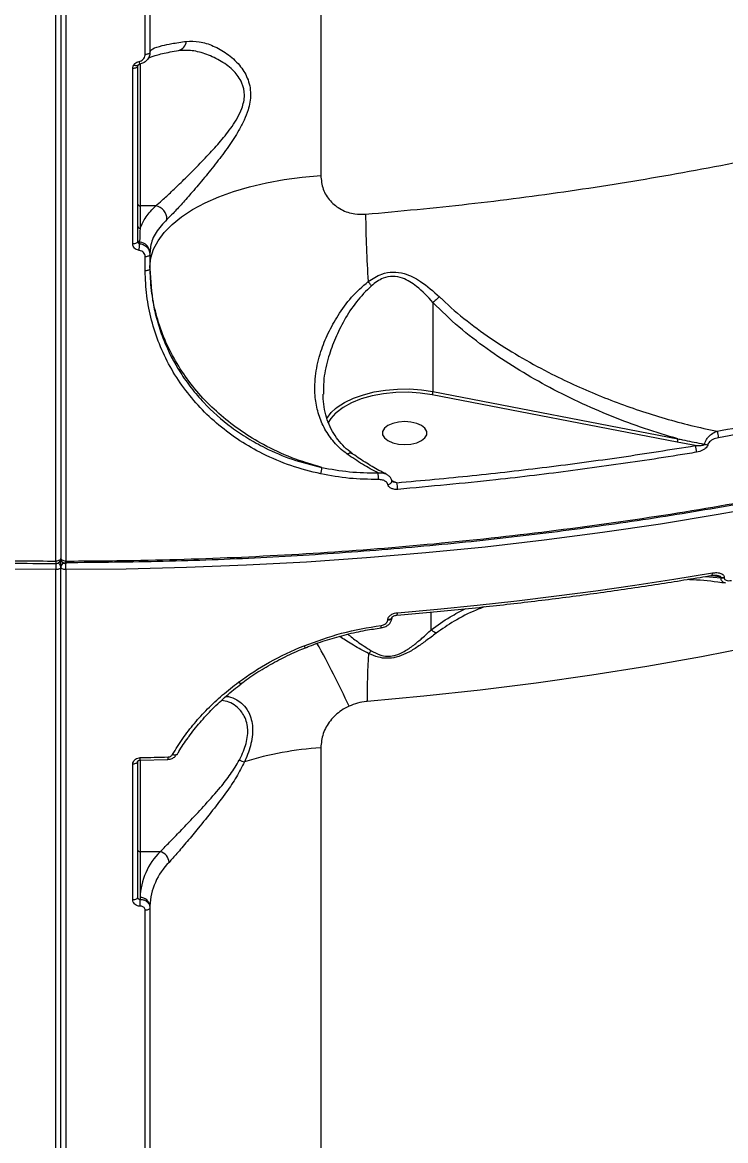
# Model space of a CAD drawing. Header units: millimetres. Extents: x -6523 to 7556, y -5559 to 6101.
# Drawn here: x 1469.3 to 1611.4, y -1159.7 to -933.8 of the extents above; entities that cross this region are included whole.
import ezdxf

# ---------------------------------------------------------------- set-up
doc = ezdxf.new("R2010")
doc.units = ezdxf.units.MM
for name, color, linetype in [('DIKOM_ОБЪЕКТ', 7, 'Continuous'), ('DIKOM_РАЗМЕР_ЗОНА', 7, 'Continuous'), ('DIKOM_РАЗМЕР_ОБЪЕКТА', 7, 'Continuous')]:
    doc.layers.add(name, color=color, linetype=linetype)
doc.styles.add('style1', font='arial.ttf', dxfattribs={"width": 0.8})
doc.dimstyles.new('1-50', dxfattribs={"dimtxt": 300, "dimasz": 200, "dimexe": 100, "dimexo": 0, "dimgap": 100, "dimtad": 1, "dimtxsty": 'style1', "dimcen": 200, "dimclrd": 7, "dimclre": 7, "dimclrt": 7, "dimadec": 1, "dimazin": 2, "dimtfac": 1, "dimtmove": 0, "dimatfit": 2, "dimfxl": 0, "dimlwd": 25, "dimlwe": 18, "dimarcsym": 0})

# ---------------------------------------------------------------- blocks, each defined once
blk = doc.blocks.new('*D10')
at = {"layer": 'Defpoints', "color": 0, "transparency": 16777216}
for p in [(-1823.23, 4314.24), (3842.01, -3170.82), (6537.88, -3170.82)]:
    blk.add_point(p, dxfattribs=at)
at = {"layer": 'DIKOM_РАЗМЕР_ОБЪЕКТА', "color": 7, "lineweight": 18, "transparency": 16777216}
for p, q in [((-1823.23, 4314.24), (6637.88, 4314.24)), ((3842.01, -3170.82), (6637.88, -3170.82))]:
    blk.add_line(p, q, dxfattribs=at)
at = {"layer": 'DIKOM_РАЗМЕР_ОБЪЕКТА', "color": 7, "lineweight": 25, "transparency": 16777216}
blk.add_line((6537.88, 3914.24), (6537.88, -2770.82), dxfattribs=at)
at = {"layer": 'DIKOM_РАЗМЕР_ОБЪЕКТА', "color": 7, "transparency": 16777216}
for points in [[(6471.22, 3914.24), (6604.55, 3914.24), (6537.88, 4314.24)], [(6471.22, -2770.82), (6604.55, -2770.82), (6537.88, -3170.82)]]:
    blk.add_solid(points, dxfattribs=at)
at = {"layer": 'DIKOM_РАЗМЕР_ОБЪЕКТА', "color": 7, "transparency": 16777216, "insert": (6304.71, 207.11), "char_height": 300, "attachment_point": 5, "rotation": 90, "style": 'style1'}
blk.add_mtext('7500', dxfattribs=at)
blk = doc.blocks.new('*D11')
at = {"layer": 'Defpoints', "color": 0, "transparency": 16777216}
for p in [(-5022.71, -299.32), (4115.33, -1753.09), (4115.33, -4391.39)]:
    blk.add_point(p, dxfattribs=at)
at = {"layer": 'DIKOM_РАЗМЕР_ОБЪЕКТА', "color": 7, "lineweight": 18, "transparency": 16777216}
for p, q in [((-5022.71, -299.32), (-5022.71, -4491.39)), ((4115.33, -1753.09), (4115.33, -4491.39))]:
    blk.add_line(p, q, dxfattribs=at)
at = {"layer": 'DIKOM_РАЗМЕР_ОБЪЕКТА', "color": 7, "lineweight": 25, "transparency": 16777216}
blk.add_line((-4622.71, -4391.39), (3715.33, -4391.39), dxfattribs=at)
at = {"layer": 'DIKOM_РАЗМЕР_ОБЪЕКТА', "color": 7, "transparency": 16777216}
for points in [[(-4622.71, -4324.73), (-4622.71, -4458.06), (-5022.71, -4391.39)], [(3715.33, -4324.73), (3715.33, -4458.06), (4115.33, -4391.39)]]:
    blk.add_solid(points, dxfattribs=at)
at = {"layer": 'DIKOM_РАЗМЕР_ОБЪЕКТА', "color": 7, "transparency": 16777216, "insert": (-175.12, -4158.22), "char_height": 300, "attachment_point": 5, "style": 'style1'}
blk.add_mtext('9150', dxfattribs=at)
blk = doc.blocks.new('*D12')
at = {"layer": 'Defpoints', "color": 0, "transparency": 16777216}
for p in [(-6522.71, -395.62), (6102.86, -1877.31), (6102.86, -5458.89)]:
    blk.add_point(p, dxfattribs=at)
at = {"layer": 'DIKOM_РАЗМЕР_ЗОНА', "color": 7, "lineweight": 18, "transparency": 16777216}
for p, q in [((-6522.71, -395.62), (-6522.71, -5558.89)), ((6102.86, -1877.31), (6102.86, -5558.89))]:
    blk.add_line(p, q, dxfattribs=at)
at = {"layer": 'DIKOM_РАЗМЕР_ЗОНА', "color": 7, "lineweight": 25, "transparency": 16777216}
blk.add_line((-6122.71, -5458.89), (5702.86, -5458.89), dxfattribs=at)
at = {"layer": 'DIKOM_РАЗМЕР_ЗОНА', "color": 7, "transparency": 16777216}
for points in [[(-6122.71, -5392.23), (-6122.71, -5525.56), (-6522.71, -5458.89)], [(5702.86, -5392.23), (5702.86, -5525.56), (6102.86, -5458.89)]]:
    blk.add_solid(points, dxfattribs=at)
at = {"layer": 'DIKOM_РАЗМЕР_ЗОНА', "color": 7, "transparency": 16777216, "insert": (78.38, -5225.72), "char_height": 300, "attachment_point": 5, "style": 'style1'}
blk.add_mtext('12600', dxfattribs=at)
blk = doc.blocks.new('*D13')
at = {"layer": 'Defpoints', "color": 0, "transparency": 16777216}
for p in [(-2358.18, 6101.03), (4341.71, -4605.15), (7455.88, -4605.15)]:
    blk.add_point(p, dxfattribs=at)
at = {"layer": 'DIKOM_РАЗМЕР_ЗОНА', "color": 7, "lineweight": 18, "transparency": 16777216}
for p, q in [((-2358.18, 6101.03), (7555.88, 6101.03)), ((4341.71, -4605.15), (7555.88, -4605.15))]:
    blk.add_line(p, q, dxfattribs=at)
at = {"layer": 'DIKOM_РАЗМЕР_ЗОНА', "color": 7, "lineweight": 25, "transparency": 16777216}
blk.add_line((7455.88, 5701.03), (7455.88, -4205.15), dxfattribs=at)
at = {"layer": 'DIKOM_РАЗМЕР_ЗОНА', "color": 7, "transparency": 16777216}
for points in [[(7389.22, 5701.03), (7522.55, 5701.03), (7455.88, 6101.03)], [(7389.22, -4205.15), (7522.55, -4205.15), (7455.88, -4605.15)]]:
    blk.add_solid(points, dxfattribs=at)
at = {"layer": 'DIKOM_РАЗМЕР_ЗОНА', "color": 7, "transparency": 16777216, "insert": (7222.71, 375.61), "char_height": 300, "attachment_point": 5, "rotation": 90, "style": 'style1'}
blk.add_mtext('10700', dxfattribs=at)

msp = doc.modelspace()

# ---------------------------------------------------------------- linework, layer by layer
at = {"layer": 'DIKOM_ОБЪЕКТ', "color": 7, "linetype": 'Continuous', "lineweight": 15}
for p, q in [((1476.119, -1042.654), (1476.119, -586.7)), ((1477.122, -586.7), (1477.122, -1042.14)), ((1478.124, -586.7), (1478.124, -1042.654)), ((1529.624, -586.7), (1529.624, -964.745)), ((1494.162, -940.306), (1494.162, -838.843)), ((1495.122, -838.497), (1495.122, -939.877)), ((1491.656, -978.59), (1491.656, -943.15)), ((1492.622, -942.718), (1492.622, -978.129)), ((1493.039, -942.278), (1493.036, -942.284)), ((1493.122, -942.159), (1493.122, -970.898)), ((1493.122, -970.898), (1493.122, -975.427)), ((1496.274, -970.898), (1493.122, -970.898)), ((1493.039, -978.201), (1493.039, -978.529)), ((1494.162, -984.013), (1494.162, -981.178)), ((1495.122, -980.437), (1495.122, -980.715)), ((1495.122, -980.715), (1495.122, -983.547)), ((1552.289, -990.442), (1552.289, -1008.394)), ((1530.179, -1008.719), (1530.172, -1008.942)), ((1601.586, -1018.631), (1552.113, -1009.064)), ((1552.289, -1008.394), (1601.762, -1017.961)), ((1605.245, -1019.33), (1601.586, -1018.631)), ((1543.948, -1026.366), (1544.997, -1026.817)), ((1477.122, -1043.855), (1477.122, -1042.14)), ((1478.122, -1042.998), (1478.306, -1042.997)), ((1476.119, -1459.239), (1476.119, -1044.37)), ((1477.122, -1458.724), (1477.122, -1043.855)), ((1478.124, -1044.37), (1478.124, -1459.239)), ((1607.361, -1045.75), (1610.464, -1046.031)), ((1610.464, -1045.926), (1608.423, -1045.572)), ((1610.464, -1046.031), (1610.464, -1045.926)), ((1611.102, -1045.927), (1611.102, -1046.031)), ((1543.141, -1054.614), (1543.141, -1054.539)), ((1543.984, -1054.105), (1543.984, -1054.053)), ((1551.934, -1056.543), (1551.934, -1052.958)), ((1541.809, -1056.126), (1541.814, -1056.127)), ((1529.624, -1080.362), (1529.624, -1380.371)), ((1491.656, -1111.1), (1491.656, -1083.671)), ((1492.622, -1083.156), (1492.622, -1110.585)), ((1493.122, -1082.811), (1493.122, -1101.357)), ((1493.142, -1082.842), (1498.762, -1082.712)), ((1497.172, -1101.357), (1493.122, -1101.357)), ((1493.122, -1101.357), (1493.122, -1110.626)), ((1493.122, -1110.626), (1493.122, -1110.986)), ((1494.162, -1184.339), (1494.162, -1113.194)), ((1495.122, -1112.34), (1495.122, -1112.68)), ((1495.122, -1112.68), (1495.122, -1183.825))]:
    msp.add_line(p, q, dxfattribs=at)
at = {"layer": 'DIKOM_ОБЪЕКТ', "color": 7, "linetype": 'Continuous', "lineweight": 15, "flags": 128}
for points in [[(1495.122, -939.877), (1495.104, -939.959), (1495.05, -940.037), (1494.962, -940.11), (1494.843, -940.175), (1494.698, -940.228), (1494.532, -940.269), (1494.352, -940.295), (1494.162, -940.306)], [(1492.622, -942.718), (1492.603, -942.801), (1492.549, -942.88), (1492.46, -942.954), (1492.341, -943.019), (1492.195, -943.072), (1492.028, -943.113), (1491.846, -943.139), (1491.656, -943.15)], [(1492.682, -942.508), (1492.646, -942.561), (1492.585, -942.598), (1492.5, -942.619), (1492.395, -942.622), (1492.272, -942.608), (1492.136, -942.576), (1491.989, -942.529), (1491.837, -942.467)], [(1495.122, -983.207), (1495.304, -981.429), (1495.85, -979.667), (1496.753, -977.938), (1498.007, -976.257), (1499.599, -974.639), (1501.514, -973.099), (1503.737, -971.651), (1506.245, -970.309), (1509.017, -969.084), (1512.027, -967.989), (1515.247, -967.031), (1518.649, -966.222), (1522.2, -965.567), (1525.87, -965.073), (1529.624, -964.745)], [(1492.622, -978.129), (1492.603, -978.217), (1492.549, -978.302), (1492.46, -978.381), (1492.341, -978.45), (1492.195, -978.507), (1492.028, -978.551), (1491.846, -978.579), (1491.656, -978.59)], [(1495.122, -980.715), (1495.104, -980.803), (1495.05, -980.888), (1494.962, -980.967), (1494.843, -981.036), (1494.698, -981.094), (1494.532, -981.138), (1494.352, -981.166), (1494.162, -981.178)], [(1495.122, -983.547), (1495.104, -983.636), (1495.05, -983.721), (1494.962, -983.8), (1494.843, -983.87), (1494.698, -983.928), (1494.532, -983.972), (1494.352, -984.001), (1494.162, -984.013)], [(1728.241, -1001.447), (1718.366, -1005.127), (1708.288, -1008.658), (1698.015, -1012.037), (1687.556, -1015.261), (1676.92, -1018.327), (1666.115, -1021.233), (1655.151, -1023.976), (1644.038, -1026.554), (1632.784, -1028.965), (1621.398, -1031.207), (1609.891, -1033.278), (1598.273, -1035.176), (1586.552, -1036.899), (1574.739, -1038.447), (1562.844, -1039.817), (1550.877, -1041.009), (1538.847, -1042.022), (1526.766, -1042.854), (1514.643, -1043.506), (1502.488, -1043.976), (1490.312, -1044.264), (1478.124, -1044.37)], [(1532.613, -1011.844), (1532.938, -1011.588), (1534.449, -1010.608), (1536.223, -1009.753), (1538.222, -1009.041), (1540.402, -1008.488), (1542.716, -1008.106), (1545.114, -1007.903), (1547.544, -1007.884), (1549.953, -1008.049), (1552.289, -1008.394)], [(1552.113, -1009.064), (1549.72, -1008.716), (1547.251, -1008.563), (1544.766, -1008.609), (1542.324, -1008.853), (1539.986, -1009.289), (1537.807, -1009.906), (1535.839, -1010.689), (1534.132, -1011.62), (1532.725, -1012.676), (1532.628, -1012.764)], [(1530.833, -1013.831), (1531.723, -1012.672), (1532.613, -1011.844)], [(1532.628, -1012.764), (1531.653, -1013.832), (1531.072, -1014.772)], [(1546.581, -1014.479), (1545.313, -1014.573), (1544.148, -1014.847), (1543.18, -1015.279), (1542.488, -1015.834), (1542.127, -1016.467), (1542.127, -1017.126), (1542.488, -1017.759), (1543.18, -1018.314), (1544.148, -1018.746), (1545.313, -1019.02), (1546.581, -1019.114), (1547.849, -1019.02), (1549.014, -1018.746), (1549.982, -1018.314), (1550.675, -1017.759), (1551.035, -1017.126), (1551.035, -1016.467), (1550.675, -1015.834), (1549.982, -1015.279), (1549.014, -1014.847), (1547.849, -1014.573), (1546.581, -1014.479)], [(1726.605, -1025.86), (1717.667, -1029.709), (1708.505, -1033.416), (1699.127, -1036.978), (1689.543, -1040.391), (1679.762, -1043.651), (1669.791, -1046.757), (1659.642, -1049.704), (1649.323, -1052.491), (1638.843, -1055.114), (1628.213, -1057.571), (1617.443, -1059.86), (1606.542, -1061.979), (1595.52, -1063.926), (1584.389, -1065.699), (1573.157, -1067.296), (1561.837, -1068.716), (1550.437, -1069.957), (1538.969, -1071.019)], [(1544.009, -1026.496), (1544.016, -1026.55), (1544.016, -1026.553)], [(1477.122, -1042.14), (1477.103, -1042.241), (1477.045, -1042.337), (1476.953, -1042.426), (1476.828, -1042.504), (1476.676, -1042.568), (1476.503, -1042.616), (1476.315, -1042.645), (1476.119, -1042.654)], [(1478.124, -1042.654), (1477.929, -1042.645), (1477.741, -1042.616), (1477.568, -1042.568), (1477.416, -1042.504), (1477.291, -1042.426), (1477.198, -1042.337), (1477.141, -1042.241), (1477.122, -1042.14)], [(1476.119, -1044.37), (1463.932, -1044.264)], [(1477.122, -1043.855), (1477.103, -1043.956), (1477.045, -1044.052), (1476.953, -1044.141), (1476.828, -1044.22), (1476.676, -1044.284), (1476.503, -1044.331), (1476.315, -1044.36), (1476.119, -1044.37)], [(1478.124, -1044.37), (1477.929, -1044.36), (1477.741, -1044.331), (1477.568, -1044.284), (1477.416, -1044.22), (1477.291, -1044.141), (1477.198, -1044.052), (1477.141, -1043.956), (1477.122, -1043.855)], [(1545.097, -1053.09), (1553.175, -1052.366), (1561.223, -1051.561), (1569.24, -1050.675), (1577.222, -1049.709), (1585.165, -1048.662), (1593.067, -1047.536), (1600.925, -1046.331), (1608.736, -1045.047)], [(1608.59, -1045.544), (1608.597, -1045.542), (1608.644, -1045.51), (1608.683, -1045.441), (1608.712, -1045.338), (1608.73, -1045.205), (1608.736, -1045.047)], [(1543.984, -1054.03), (1543.947, -1054.169), (1543.833, -1054.303), (1543.65, -1054.415), (1543.413, -1054.496), (1543.141, -1054.539)], [(1543.984, -1054.105), (1543.947, -1054.243), (1543.833, -1054.377), (1543.65, -1054.489), (1543.413, -1054.57), (1543.141, -1054.614)], [(1513.535, -1067.386), (1513.493, -1067.405), (1513.427, -1067.399), (1513.343, -1067.363), (1513.245, -1067.3), (1513.136, -1067.212), (1513.019, -1067.1)], [(1500.495, -1081.714), (1500.459, -1081.762), (1500.384, -1081.812), (1500.28, -1081.841), (1500.153, -1081.847), (1500.008, -1081.831), (1499.848, -1081.792), (1499.681, -1081.732)], [(1492.622, -1083.156), (1492.603, -1083.254), (1492.549, -1083.349), (1492.46, -1083.436), (1492.341, -1083.514), (1492.195, -1083.578), (1492.028, -1083.626), (1491.846, -1083.658), (1491.656, -1083.671)], [(1493.16, -1082.357), (1493.863, -1082.343), (1494.567, -1082.328), (1495.27, -1082.312), (1495.974, -1082.296), (1496.677, -1082.28), (1497.38, -1082.263), (1498.083, -1082.245), (1498.787, -1082.226)], [(1492.622, -1110.585), (1492.603, -1110.684), (1492.549, -1110.778), (1492.46, -1110.866), (1492.341, -1110.943), (1492.195, -1111.007), (1492.028, -1111.056), (1491.846, -1111.087), (1491.656, -1111.1)], [(1495.122, -1112.68), (1495.104, -1112.778), (1495.05, -1112.872), (1494.962, -1112.959), (1494.843, -1113.036), (1494.698, -1113.101), (1494.532, -1113.149), (1494.352, -1113.181), (1494.162, -1113.194)]]:
    msp.add_lwpolyline(points, dxfattribs=at)
at = {"layer": 'DIKOM_ОБЪЕКТ', "color": 7, "linetype": 'Continuous', "lineweight": 15}
for centre, radius, start, end in [((1500.349, -937.422), 2.148, 284.82251, 353.31429), ((1495.663, -941.396), 2.773, 186.88856, 198.68385), ((1493.1, -970.42), 0.479, 182.97481, 272.6085), ((1495.713, -973.689), 2.848, 1.081, 78.62087), ((1784.771, -969.972), 246.108, 180.60879, 183.77633), ((1493.1, -974.949), 0.479, 182.97481, 272.6085), ((1493.091, -977.735), 0.469, 182.34584, 263.62369), ((1486.865, -978.626), 6.174, 348.23298, 0.90346), ((1492.778, -980.532), 2.345, 2.3311, 83.63145), ((1503.319, -1014.05), 45.43, 36.48213, 37.83915), ((1550.978, -1008.408), 1.31, 329.97979, 0.61243), ((1607.021, -1017.717), 2.952, 359.81067, 26.17781), ((1600.452, -1017.975), 1.31, 329.97979, 0.61243), ((1602.575, -1020.644), 2.976, 359.54505, 26.1994), ((1607.863, -1016.979), 2.186, 251.39041, 268.86652), ((1526.853, -1023.996), 2.966, 339.22075, 5.04658), ((1536.66, -1025.758), 4.616, 354.79917, 11.45566), ((1543.094, -1026.251), 0.971, 275.82286, 341.87775), ((1539.699, -1028.137), 5.46, 359.63119, 13.99196), ((1478.425, -1042.891), 2.318, 174.12873, 186.15262), ((1856.935, -1044.345), 380.815, 179.79722, 180.00368), ((1476.122, -1042.14), 1, 269.92957, 0), ((1476.25, -1043.896), 0.873, 2.7289, 74.86887), ((1478.122, -1042.14), 1, 180, 270.07043), ((1478.041, -1043.925), 0.922, 92.68407, 175.61517), ((1087.202, -1044.349), 390.922, 359.99695, 0.17901), ((1475.791, -1042.891), 2.346, 353.91745, 5.80127), ((1610.783, -1044.052), 1.901, 260.32139, 279.65722), ((1610.783, -1044.157), 1.901, 260.32139, 279.65722), ((1544.442, -1053.236), 0.672, 329.35715, 12.54962), ((1540.948, -1055.851), 0.909, 342.37124, 13.15282), ((1374.698, -1145.577), 176.692, 24.6197, 29.25729), ((1527.094, -1059.516), 0.877, 195.74318, 228.13433), ((1667.523, -1070.466), 128.555, 175.92824, 180.24646), ((1537.525, -1059.205), 2.77, 309.64837, 325.43221), ((1534.089, -1147.751), 67.536, 93.79031, 107.11321), ((1490.729, -1082.506), 2.436, 352.08586, 3.523), ((1496.922, -1082.374), 1.87, 349.58317, 4.51093), ((1515.682, -1077.086), 6.292, 246.47343, 256.52342), ((1493.089, -1100.89), 0.469, 184.77018, 274.02499), ((1506.892, -1111.124), 13.779, 134.86078, 177.9254), ((1496.609, -1103.665), 2.375, 3.65866, 76.29134), ((1508.235, -1112.815), 13.122, 134.85934, 177.92697), ((1493.255, -1112.495), 1.874, 4.73541, 94.06256), ((1470.26, -1112.312), 22.9, 359.88564, 3.31986)]:
    msp.add_arc(centre, radius, start, end, dxfattribs=at)
for points, knots in [([(1538.676, -972.587), (1545.616, -971.94), (1559.501, -970.645), (1580.022, -967.95), (1600.438, -964.682), (1620.652, -960.773), (1640.594, -956.235), (1659.823, -951.164), (1678.29, -945.592), (1695.964, -939.556), (1713.132, -932.961), (1729.712, -925.803), (1745.631, -918.096), (1760.541, -910.005), (1774.417, -901.567), (1787.252, -892.826), (1799.253, -883.64), (1810.342, -874.023), (1820.456, -863.998), (1829.379, -853.778), (1837.108, -843.403), (1843.664, -832.913), (1849.153, -822.143), (1853.497, -811.12), (1856.697, -799.873), (1858.528, -788.641), (1859.276, -780.778), (1859.084, -776.703), (1859.066, -776.324)], [0, 0, 0, 0, 0.0392427, 0.0785159, 0.1177585, 0.158142, 0.1985586, 0.2389421, 0.2781873, 0.3174623, 0.3567076, 0.3970912, 0.4375084, 0.4778924, 0.5171659, 0.5564696, 0.5957434, 0.6361547, 0.6765986, 0.7170099, 0.7563481, 0.7957165, 0.8350548, 0.8755303, 0.9160386, 0.9565142, 0.9959507, 1, 1, 1, 1]), ([(1067.672, -874.183), (1068.208, -875.491), (1070.347, -880.712), (1075.371, -889.686), (1082.8, -901.171), (1091.651, -912.518), (1101.81, -923.695), (1113.086, -934.454), (1125.405, -944.768), (1138.682, -954.621), (1153.135, -964.173), (1168.762, -973.376), (1185.537, -982.19), (1203.091, -990.421), (1221.344, -998.053), (1240.205, -1005.087), (1259.981, -1011.636), (1280.643, -1017.657), (1302.136, -1023.114), (1323.065, -1027.685), (1343.272, -1031.465), (1362.642, -1034.551), (1382.347, -1037.163), (1402.338, -1039.285), (1422.399, -1040.897), (1442.43, -1041.993), (1460.298, -1042.556), (1471.541, -1042.626), (1476.119, -1042.654)], [0, 0, 0, 0, 0.0137841, 0.0550017, 0.0961877, 0.1385698, 0.1809865, 0.2233689, 0.2645547, 0.3057723, 0.3469582, 0.3893404, 0.431757, 0.4741392, 0.5153252, 0.5565428, 0.5977286, 0.640111, 0.6825276, 0.7249095, 0.760756, 0.7966441, 0.8325322, 0.8687603, 0.9049887, 0.9402992, 0.9756893, 1, 1, 1, 1]), ([(1478.124, -1042.654), (1482.702, -1042.626), (1495.037, -1042.548), (1515.104, -1041.873), (1538.228, -1040.466), (1561.387, -1038.373), (1584.5, -1035.586), (1607.484, -1032.093), (1629.834, -1027.972), (1651.487, -1023.253), (1672.397, -1017.976), (1692.908, -1012.056), (1712.926, -1005.484), (1732.37, -998.27), (1750.811, -990.572), (1768.21, -982.427), (1784.551, -973.883), (1800.1, -964.799), (1814.767, -955.186), (1828.478, -945.064), (1840.786, -934.778), (1851.724, -924.386), (1861.352, -913.943), (1869.978, -903.156), (1877.461, -892.039), (1883.072, -882.306), (1885.668, -876.261), (1886.605, -874.082)], [0, 0, 0, 0, 0.0243023, 0.065474, 0.1066773, 0.1478491, 0.1902168, 0.2326189, 0.2749866, 0.3161585, 0.3573618, 0.3985335, 0.4409013, 0.4833036, 0.5256713, 0.5668428, 0.6080463, 0.649218, 0.6915856, 0.7339879, 0.7763555, 0.8160449, 0.8557626, 0.8954519, 0.9362087, 0.9769961, 1, 1, 1, 1]), ([(1067.613, -874.485), (1067.813, -874.962), (1068.83, -877.385), (1070.966, -881.707), (1074.027, -887.441), (1077.407, -893.109), (1081.075, -898.716), (1085.041, -904.264), (1089.303, -909.755), (1093.863, -915.188), (1098.722, -920.567), (1103.881, -925.891), (1109.344, -931.164), (1115.101, -936.375), (1121.127, -941.504), (1127.402, -946.528), (1133.913, -951.44), (1140.659, -956.241), (1147.644, -960.932), (1154.868, -965.516), (1162.334, -969.995), (1170.044, -974.369), (1177.999, -978.64), (1186.203, -982.808), (1194.659, -986.876), (1203.358, -990.838), (1212.27, -994.682), (1221.36, -998.391), (1230.604, -1001.954), (1239.998, -1005.372), (1249.546, -1008.646), (1259.251, -1011.778), (1269.115, -1014.769), (1279.142, -1017.62), (1289.333, -1020.332), (1299.693, -1022.905), (1310.224, -1025.34), (1320.925, -1027.636), (1331.765, -1029.787), (1342.701, -1031.783), (1353.694, -1033.617), (1364.734, -1035.287), (1375.826, -1036.796), (1386.974, -1038.143), (1398.181, -1039.331), (1409.45, -1040.358), (1420.786, -1041.226), (1432.189, -1041.935), (1443.665, -1042.485), (1455.216, -1042.871), (1466.044, -1043.098), (1473.021, -1043.12), (1476.121, -1043.13)], [0, 0, 0, 0, 0.0050089, 0.0254361, 0.045783, 0.0660727, 0.0863284, 0.1065727, 0.1268271, 0.1471078, 0.1674373, 0.1878384, 0.2083332, 0.2289378, 0.2495476, 0.2700462, 0.2904527, 0.3107901, 0.3310812, 0.3513489, 0.3716164, 0.3919015, 0.4122246, 0.4326089, 0.4530771, 0.473652, 0.4942678, 0.5147984, 0.5352285, 0.5555809, 0.5758794, 0.5961468, 0.6164061, 0.6366783, 0.6569812, 0.6773377, 0.6977713, 0.7183047, 0.7389178, 0.7594862, 0.7799395, 0.8003083, 0.8206163, 0.8408862, 0.8611415, 0.8814047, 0.901692, 0.9220266, 0.9424306, 0.9629283, 0.9835286, 1, 1, 1, 1]), ([(1494.702, -941.104), (1494.705, -941.102), (1494.712, -941.095), (1494.989, -940.942), (1495.539, -940.722), (1496.413, -940.441), (1497.623, -940.131), (1499.102, -939.816), (1500.312, -939.612), (1500.902, -939.514)], [0, 0, 0, 0, 0.0778674, 0.2003418, 0.3403643, 0.4957948, 0.6623725, 0.8356917, 1, 1, 1, 1]), ([(1495.122, -939.803), (1495.238, -939.588), (1495.474, -939.152), (1497.212, -938.588), (1499.537, -938.089), (1501.449, -937.818), (1502.483, -937.672)], [0, 0, 0, 0, 0.2848659, 0.5777544, 0.771564, 1, 1, 1, 1]), ([(1496.274, -970.898), (1496.695, -970.54), (1497.667, -969.712), (1499.487, -968.019), (1501.74, -965.854), (1504.269, -963.348), (1506.893, -960.643), (1509.437, -957.827), (1511.416, -955.341), (1512.832, -953.123), (1513.852, -951.019), (1514.398, -948.513), (1513.986, -946.672), (1513.172, -944.948), (1511.753, -943.201), (1509.172, -941.375), (1506.237, -940.117), (1503.766, -939.462), (1502.404, -939.51), (1501.963, -939.526)], [0, 0, 0, 0, 0.0486206, 0.1123792, 0.1778132, 0.2506876, 0.3250576, 0.3924978, 0.461312, 0.4989714, 0.5375283, 0.592006, 0.6458145, 0.6555355, 0.7197685, 0.7990809, 0.8810337, 0.9614454, 1, 1, 1, 1]), ([(1502.483, -937.672), (1503.343, -937.645), (1505.09, -937.591), (1507.898, -938.495), (1510.704, -940.052), (1513.149, -942.217), (1514.667, -944.561), (1515.32, -946.642), (1515.537, -948.789), (1515.12, -951.19), (1514.166, -953.617), (1512.862, -956.109), (1510.992, -958.967), (1508.608, -962.148), (1506.108, -965.239), (1503.738, -968.037), (1501.594, -970.472), (1499.876, -972.345), (1498.955, -973.249), (1498.56, -973.636)], [0, 0, 0, 0, 0.0747558, 0.1519074, 0.2273918, 0.305176, 0.3688496, 0.4010399, 0.4343296, 0.4904588, 0.5278033, 0.5660854, 0.6301034, 0.6957674, 0.7637303, 0.8332253, 0.8928294, 0.9540614, 1, 1, 1, 1]), ([(1500.887, -939.505), (1500.998, -939.476), (1501.32, -939.391), (1501.708, -939.417), (1501.962, -939.434)], [0, 0, 0, 0, 0.34701515, 1, 1, 1, 1]), ([(1491.837, -942.467), (1491.909, -942.36), (1492.066, -942.127), (1492.438, -941.852), (1492.752, -941.77), (1492.91, -941.729)], [0, 0, 0, 0, 0.2986276, 0.649007, 1, 1, 1, 1]), ([(1492.91, -941.729), (1493.067, -941.687), (1493.383, -941.605), (1493.771, -941.309), (1494.049, -940.919), (1494.154, -940.564), (1494.161, -940.356), (1494.162, -940.306)], [0, 0, 0, 0, 0.2249496, 0.4495251, 0.6802616, 0.9237567, 1, 1, 1, 1]), ([(1495.122, -939.877), (1495.119, -939.961), (1495.108, -940.313), (1494.931, -940.917), (1494.468, -941.575), (1493.822, -942.072), (1493.301, -942.209), (1493.039, -942.278)], [0, 0, 0, 0, 0.0748878, 0.3151735, 0.5451392, 0.771514, 1, 1, 1, 1]), ([(1491.656, -943.15), (1491.659, -943.082), (1491.668, -942.847), (1491.766, -942.625), (1491.837, -942.467)], [0, 0, 0, 0, 0.2878971, 1, 1, 1, 1]), ([(1492.682, -942.508), (1492.658, -942.557), (1492.625, -942.627), (1492.623, -942.698), (1492.622, -942.718)], [0, 0, 0, 0, 0.7051809, 1, 1, 1, 1]), ([(1492.676, -942.527), (1492.681, -942.516), (1492.706, -942.466), (1492.785, -942.386), (1492.916, -942.312), (1493.021, -942.284), (1493.076, -942.279), (1493.089, -942.278)], [0, 0, 0, 0, 0.1039667, 0.4757908, 0.7276609, 0.9388964, 1, 1, 1, 1]), ([(1805.35, -961.168), (1803.46, -962.428), (1796.76, -966.896), (1784.194, -974.123), (1767.742, -982.809), (1750.33, -990.963), (1732.051, -998.595), (1712.933, -1005.693), (1693.046, -1012.242), (1672.485, -1018.213), (1651.343, -1023.576), (1631.048, -1028.01), (1611.754, -1031.631), (1593.573, -1034.571), (1575.152, -1037.084), (1556.317, -1039.187), (1537.092, -1040.857), (1517.508, -1042.065), (1497.835, -1042.834), (1484.69, -1042.943), (1478.122, -1042.997)], [0, 0, 0, 0, 0.0246416, 0.0873684, 0.1499955, 0.2124251, 0.2748548, 0.3374811, 0.4002081, 0.4629345, 0.5255612, 0.5879908, 0.6385772, 0.6892155, 0.7398537, 0.7904401, 0.842801, 0.8952202, 0.9476388, 1, 1, 1, 1]), ([(1529.624, -964.745), (1529.721, -965.687), (1529.913, -967.56), (1531.422, -969.985), (1533.664, -971.751), (1536.228, -972.629), (1537.956, -972.599), (1538.676, -972.587)], [0, 0, 0, 0, 0.2180148, 0.433229, 0.6437891, 0.8514307, 1, 1, 1, 1]), ([(1493.122, -975.427), (1493.466, -974.657), (1494.161, -973.104), (1495.566, -971.637), (1496.274, -970.898)], [0, 0, 0, 0, 0.4956331, 1, 1, 1, 1]), ([(1493.122, -975.427), (1493.114, -975.569), (1493.074, -976.274), (1493.043, -977.213), (1493.04, -977.989), (1493.039, -978.201)], [0, 0, 0, 0, 0.1536606, 0.768278, 1, 1, 1, 1]), ([(1498.56, -973.636), (1497.76, -974.504), (1496.137, -976.266), (1495.234, -978.588), (1495.149, -979.99), (1495.122, -980.437)], [0, 0, 0, 0, 0.3984786, 0.8085099, 1, 1, 1, 1]), ([(1492.622, -978.129), (1492.627, -978.177), (1492.639, -978.272), (1492.725, -978.395), (1492.852, -978.486), (1492.966, -978.521), (1493.03, -978.528), (1493.039, -978.529)], [0, 0, 0, 0, 0.2402645, 0.4812127, 0.7223175, 0.9628773, 1, 1, 1, 1]), ([(1492.91, -979.886), (1492.884, -979.882), (1492.692, -979.853), (1492.349, -979.732), (1491.966, -979.435), (1491.706, -979.04), (1491.673, -978.74), (1491.656, -978.59)], [0, 0, 0, 0, 0.037372, 0.2782521, 0.5190159, 0.7596056, 1, 1, 1, 1]), ([(1494.162, -981.178), (1494.146, -981.029), (1494.113, -980.729), (1493.852, -980.334), (1493.47, -980.038), (1493.126, -979.918), (1492.935, -979.889), (1492.91, -979.886)], [0, 0, 0, 0, 0.2404515, 0.4810567, 0.7219631, 0.962972, 1, 1, 1, 1]), ([(1493.039, -978.529), (1493.081, -978.536), (1493.399, -978.586), (1493.971, -978.792), (1494.607, -979.294), (1495.039, -979.96), (1495.094, -980.463), (1495.122, -980.715)], [0, 0, 0, 0, 0.0370688, 0.277959, 0.5187749, 0.759303, 1, 1, 1, 1]), ([(1529.626, -1025.049), (1527.598, -1024.539), (1523.543, -1023.521), (1518.09, -1021.186), (1513.232, -1018.41), (1508.987, -1015.271), (1505.178, -1011.699), (1501.876, -1007.723), (1499.109, -1003.411), (1496.91, -998.825), (1495.346, -994.017), (1494.352, -989.063), (1494.225, -985.694), (1494.162, -984.013)], [0, 0, 0, 0, 0.1009687, 0.2019344, 0.2903365, 0.3790207, 0.467423, 0.5561136, 0.6450881, 0.73378, 0.8224239, 0.9113525, 1, 1, 1, 1]), ([(1529.807, -1023.735), (1527.767, -1023.127), (1523.687, -1021.911), (1518.28, -1019.368), (1513.525, -1016.474), (1509.422, -1013.317), (1505.746, -1009.783), (1502.561, -1005.899), (1499.893, -1001.725), (1497.773, -997.316), (1496.264, -992.718), (1495.305, -987.998), (1495.183, -984.802), (1495.122, -983.207)], [0, 0, 0, 0, 0.1033778, 0.2067526, 0.2946081, 0.3827373, 0.470593, 0.5587485, 0.6471814, 0.7353378, 0.8234664, 0.9118693, 1, 1, 1, 1]), ([(1495.122, -983.547), (1495.248, -985.986), (1495.439, -989.681), (1496.63, -994.485), (1498.238, -999.165), (1500.527, -1003.617), (1503.426, -1007.724), (1506.716, -1011.564), (1510.556, -1014.979), (1514.849, -1017.881), (1518.897, -1020.118), (1523.84, -1022.242), (1527.807, -1023.235), (1529.807, -1023.735)], [0, 0, 0, 0, 0.1312168, 0.1987827, 0.2663504, 0.3975669, 0.4651544, 0.5327438, 0.6634773, 0.7308132, 0.7981498, 0.8982446, 1, 1, 1, 1]), ([(1539.197, -986.181), (1540.091, -985.604), (1541.637, -984.606), (1544.229, -984.156), (1546.347, -984.474), (1548.183, -985.206), (1550.667, -986.626), (1552.361, -988.155), (1553.59, -989.265)], [0, 0, 0, 0, 0.191458, 0.3312419, 0.4704843, 0.5823777, 0.696923, 1, 1, 1, 1]), ([(1534.953, -1021.03), (1534.663, -1020.811), (1533.483, -1019.918), (1531.719, -1018.068), (1530.006, -1015.351), (1528.913, -1012.357), (1528.327, -1008.829), (1528.487, -1004.771), (1529.481, -1000.53), (1531.063, -996.588), (1533.138, -992.896), (1535.725, -989.247), (1538.041, -987.202), (1539.197, -986.181)], [0, 0, 0, 0, 0.0275956, 0.1121812, 0.1968246, 0.2807385, 0.3647054, 0.4782468, 0.5919101, 0.6886539, 0.7854226, 0.8928616, 1, 1, 1, 1]), ([(1539.847, -987.038), (1538.794, -988.093), (1536.685, -990.205), (1534.375, -993.895), (1532.488, -997.612), (1531.073, -1001.565), (1530.18, -1005.312), (1530.18, -1007.75), (1530.179, -1008.719)], [0, 0, 0, 0, 0.17842975, 0.35745069, 0.52068503, 0.6838866, 0.8742844, 1, 1, 1, 1]), ([(1552.292, -990.434), (1552.291, -990.432), (1551.254, -989.276), (1549.8, -987.721), (1547.638, -986.191), (1546.062, -985.397), (1544.196, -985.014), (1541.902, -985.465), (1540.606, -986.457), (1539.847, -987.038)], [0, 0, 0, 0, 0.0003159, 0.3168772, 0.4294695, 0.5444448, 0.6783188, 0.8113803, 1, 1, 1, 1]), ([(1553.59, -989.265), (1553.56, -989.295), (1553.343, -989.509), (1552.885, -989.941), (1552.499, -990.262), (1552.292, -990.434)], [0, 0, 0, 0, 0.0699181, 0.5006028, 1, 1, 1, 1]), ([(1553.59, -989.265), (1553.764, -989.434), (1555.533, -991.149), (1559.123, -994.231), (1564.602, -998.183), (1570.359, -1001.731), (1577.558, -1005.599), (1586.278, -1009.549), (1596.548, -1013.205), (1604.394, -1015.32), (1608.773, -1016.228), (1609.671, -1016.415)], [0, 0, 0, 0, 0.0115185, 0.1169984, 0.2229806, 0.3292396, 0.4351022, 0.608327, 0.7820045, 0.9552843, 1, 1, 1, 1]), ([(1552.289, -990.442), (1552.289, -990.441), (1552.289, -990.438), (1552.29, -990.435), (1552.291, -990.434), (1552.292, -990.434)], [0, 0, 0, 0, 0.4535961, 0.8324674, 1, 1, 1, 1]), ([(1601.762, -1017.961), (1599.51, -1017.289), (1595.005, -1015.945), (1588.289, -1013.427), (1581.631, -1010.542), (1575.189, -1007.297), (1569.028, -1003.743), (1563.142, -999.818), (1557.438, -995.469), (1554.005, -992.117), (1552.289, -990.442)], [0, 0, 0, 0, 0.12574417, 0.25148781, 0.37946014, 0.50742244, 0.62855919, 0.7496666, 0.87489662, 1, 1, 1, 1]), ([(1609.671, -1016.415), (1615.254, -1015.417), (1626.421, -1013.421), (1642.875, -1009.954), (1659.111, -1006.171), (1669.674, -1003.342), (1674.956, -1001.927)], [0, 0, 0, 0, 0.24909903, 0.49819331, 0.74909785, 1, 1, 1, 1]), ([(1675.407, -1003.206), (1670.152, -1004.614), (1659.641, -1007.43), (1643.411, -1011.216), (1626.883, -1014.704), (1615.61, -1016.719), (1609.974, -1017.727)], [0, 0, 0, 0, 0.2490971, 0.4981961, 0.7490989, 1, 1, 1, 1]), ([(1535.927, -1020.85), (1535.797, -1020.764), (1535.1, -1020.299), (1534.026, -1019.263), (1532.733, -1017.741), (1531.687, -1016.017), (1530.882, -1014.121), (1530.354, -1012.055), (1530.098, -1010.312), (1530.115, -1009.243), (1530.12, -1008.936)], [0, 0, 0, 0, 0.0321481, 0.1721565, 0.316737, 0.4656304, 0.6175541, 0.7736992, 0.9350174, 1, 1, 1, 1]), ([(1607.165, -1019.051), (1607.174, -1019.004), (1607.215, -1018.785), (1607.376, -1018.342), (1607.763, -1017.731), (1608.42, -1017.064), (1609.1, -1016.632), (1609.555, -1016.459), (1609.671, -1016.415)], [0, 0, 0, 0, 0.039842, 0.1864675, 0.3714631, 0.585525, 0.8948676, 1, 1, 1, 1]), ([(1601.762, -1017.961), (1602.074, -1018.026), (1603.635, -1018.348), (1605.437, -1018.709), (1606.927, -1019.003), (1607.165, -1019.051)], [0, 0, 0, 0, 0.17350337, 0.86750008, 1, 1, 1, 1]), ([(1609.974, -1017.727), (1609.58, -1017.824), (1608.995, -1017.969), (1608.335, -1018.393), (1607.999, -1018.737), (1607.858, -1019.004), (1607.826, -1019.137), (1607.819, -1019.164)], [0, 0, 0, 0, 0.4456255, 0.6623232, 0.8364823, 0.9657616, 1, 1, 1, 1]), ([(1534.953, -1021.03), (1534.981, -1021.013), (1535.068, -1020.961), (1535.321, -1020.835), (1535.657, -1020.741), (1535.826, -1020.847), (1535.9, -1020.894)], [0, 0, 0, 0, 0.06951902, 0.21502599, 0.65260532, 1, 1, 1, 1]), ([(1541.184, -1024.842), (1540.138, -1024.283), (1538.036, -1023.161), (1535.984, -1021.743), (1534.953, -1021.03)], [0, 0, 0, 0, 0.4978592, 1, 1, 1, 1]), ([(1542.746, -1024.993), (1542.41, -1024.835), (1541.131, -1024.236), (1538.919, -1022.908), (1536.97, -1021.677), (1535.983, -1020.917), (1535.909, -1020.86)], [0, 0, 0, 0, 0.1461789, 0.5558125, 0.9665322, 1, 1, 1, 1]), ([(1544.997, -1026.817), (1550.076, -1026.359), (1560.233, -1025.443), (1575.355, -1023.696), (1590.389, -1021.698), (1600.293, -1020.119), (1605.245, -1019.33)], [0, 0, 0, 0, 0.24931369, 0.4986265, 0.74931279, 1, 1, 1, 1]), ([(1605.551, -1020.667), (1604.916, -1020.772), (1601.741, -1021.294), (1593.446, -1022.598), (1580.575, -1024.414), (1563.642, -1026.475), (1551.772, -1027.565), (1545.159, -1028.172)], [0, 0, 0, 0, 0.03216697, 0.16083245, 0.4183941, 0.67595719, 1, 1, 1, 1]), ([(1605.245, -1019.33), (1605.586, -1019.337), (1606.084, -1019.349), (1606.674, -1019.272), (1606.959, -1019.197), (1607.095, -1019.125), (1607.144, -1019.083), (1607.159, -1019.06), (1607.165, -1019.051)], [0, 0, 0, 0, 0.5065625, 0.7402288, 0.8952242, 0.953474, 0.9810993, 1, 1, 1, 1]), ([(1607.819, -1019.164), (1607.812, -1019.194), (1607.779, -1019.332), (1607.629, -1019.61), (1607.273, -1019.973), (1606.578, -1020.417), (1605.961, -1020.567), (1605.551, -1020.667)], [0, 0, 0, 0, 0.0349271, 0.1620745, 0.3362446, 0.5591413, 1, 1, 1, 1]), ([(1541.257, -1026.177), (1539.302, -1026.151), (1535.366, -1026.1), (1531.548, -1025.401), (1529.626, -1025.049)], [0, 0, 0, 0, 0.4964919, 1, 1, 1, 1]), ([(1529.807, -1023.735), (1531.661, -1024.076), (1535.394, -1024.763), (1539.245, -1024.815), (1541.184, -1024.842)], [0, 0, 0, 0, 0.4964828, 1, 1, 1, 1]), ([(1541.184, -1024.842), (1541.576, -1024.805), (1542.145, -1024.752), (1542.579, -1024.987), (1542.714, -1025.06)], [0, 0, 0, 0, 0.6895279, 1, 1, 1, 1]), ([(1543.999, -1026.499), (1543.937, -1026.3), (1543.805, -1025.884), (1543.357, -1025.379), (1542.965, -1025.156), (1542.771, -1025.046)], [0, 0, 0, 0, 0.3149599, 0.6595831, 1, 1, 1, 1]), ([(1543.192, -1027.217), (1543.144, -1027.09), (1543.047, -1026.837), (1542.671, -1026.507), (1542.079, -1026.229), (1541.55, -1026.195), (1541.257, -1026.177)], [0, 0, 0, 0, 0.1849041, 0.3685904, 0.6501174, 1, 1, 1, 1]), ([(1545.159, -1028.172), (1545.106, -1028.175), (1544.78, -1028.197), (1544.238, -1028.137), (1543.685, -1027.893), (1543.33, -1027.582), (1543.238, -1027.338), (1543.192, -1027.217)], [0, 0, 0, 0, 0.0639433, 0.3885452, 0.6455706, 0.8223373, 1, 1, 1, 1]), ([(1544.184, -1026.579), (1544.146, -1026.564), (1544.067, -1026.531), (1544.007, -1026.476), (1544.004, -1026.471), (1544.002, -1026.47)], [0, 0, 0, 0, 0.3528305, 0.7244283, 1, 1, 1, 1]), ([(1544.186, -1026.576), (1544.241, -1026.602), (1544.468, -1026.706), (1544.745, -1026.77), (1544.961, -1026.81), (1544.997, -1026.817)], [0, 0, 0, 0, 0.2102835, 0.8680466, 1, 1, 1, 1]), ([(1545.019, -1053.579), (1547.012, -1053.406), (1552.79, -1052.904), (1562.313, -1051.952), (1573.559, -1050.669), (1584.733, -1049.226), (1595.63, -1047.653), (1603.565, -1046.392), (1607.806, -1045.676), (1608.59, -1045.544)], [0, 0, 0, 0, 0.0925207, 0.2683029, 0.4440847, 0.6198745, 0.7956623, 0.9622028, 1, 1, 1, 1]), ([(1608.591, -1045.563), (1608.661, -1045.545), (1608.963, -1045.468), (1609.309, -1045.479), (1609.513, -1045.529), (1609.539, -1045.536)], [0, 0, 0, 0, 0.2068734, 0.9008212, 1, 1, 1, 1]), ([(1608.736, -1045.047), (1609.047, -1045.012), (1609.643, -1044.947), (1610.377, -1045.086), (1610.828, -1045.342), (1611.059, -1045.619), (1611.088, -1045.824), (1611.102, -1045.927)], [0, 0, 0, 0, 0.3089118, 0.5923256, 0.7697272, 0.8844673, 1, 1, 1, 1]), ([(1610.464, -1045.926), (1610.461, -1045.912), (1610.456, -1045.879), (1610.412, -1045.822), (1610.267, -1045.721), (1609.936, -1045.598), (1609.628, -1045.572), (1609.442, -1045.557)], [0, 0, 0, 0, 0.0440227, 0.0982681, 0.1971149, 0.5172171, 1, 1, 1, 1]), ([(1603.763, -1046.334), (1603.881, -1046.338), (1605.893, -1046.413), (1608.442, -1046.645), (1610.875, -1046.987), (1611.394, -1047.06)], [0, 0, 0, 0, 0.0470232, 0.7969028, 1, 1, 1, 1]), ([(1611.391, -1047.074), (1611.251, -1047.055), (1610.967, -1047.016), (1610.687, -1046.749), (1610.506, -1046.419), (1610.478, -1046.162), (1610.464, -1046.031)], [0, 0, 0, 0, 0.2780337, 0.564418, 0.7762149, 1, 1, 1, 1]), ([(1611.102, -1046.031), (1611.111, -1046.097), (1611.129, -1046.23), (1611.276, -1046.406), (1611.557, -1046.563), (1612.013, -1046.645), (1612.382, -1046.601), (1612.576, -1046.578)], [0, 0, 0, 0, 0.119027, 0.2374465, 0.4123325, 0.6910466, 1, 1, 1, 1]), ([(1551.936, -1056.551), (1553.177, -1055.632), (1555.363, -1054.015), (1557.867, -1052.79), (1558.95, -1052.26)], [0, 0, 0, 0, 0.5677032, 1, 1, 1, 1]), ([(1562.745, -1051.876), (1562.155, -1052.1), (1559.99, -1052.924), (1556.637, -1054.631), (1554.12, -1056.385), (1552.934, -1057.211)], [0, 0, 0, 0, 0.1652596, 0.6064339, 1, 1, 1, 1]), ([(1541.812, -1056.114), (1541.9, -1056.104), (1542.306, -1056.06), (1542.93, -1055.791), (1543.554, -1055.293), (1543.885, -1054.724), (1544.017, -1054.303), (1543.983, -1054.107), (1543.982, -1054.103)], [0, 0, 0, 0, 0.0822095, 0.3768364, 0.6102188, 0.8113127, 0.9964824, 1, 1, 1, 1]), ([(1541.833, -1055.645), (1541.999, -1055.61), (1542.328, -1055.542), (1542.733, -1055.314), (1542.999, -1055.048), (1543.124, -1054.81), (1543.136, -1054.669), (1543.141, -1054.614)], [0, 0, 0, 0, 0.2718412, 0.5388019, 0.7375412, 0.8966332, 1, 1, 1, 1]), ([(1543.141, -1054.539), (1543.156, -1054.418), (1543.187, -1054.177), (1543.431, -1053.808), (1543.858, -1053.451), (1544.449, -1053.184), (1544.893, -1053.12), (1545.097, -1053.09)], [0, 0, 0, 0, 0.1523182, 0.3040459, 0.5080346, 0.773244, 1, 1, 1, 1]), ([(1543.981, -1054.058), (1543.982, -1054.056), (1543.983, -1054.052), (1544.015, -1054.002), (1544.079, -1053.934), (1544.203, -1053.835), (1544.423, -1053.716), (1544.712, -1053.61), (1544.925, -1053.601), (1545.019, -1053.598)], [0, 0, 0, 0, 0.06829047, 0.1407862, 0.22634651, 0.33620275, 0.51749378, 0.78814322, 1, 1, 1, 1]), ([(1526.25, -1059.753), (1528.752, -1058.839), (1533.818, -1056.986), (1539.139, -1056.095), (1541.833, -1055.645)], [0, 0, 0, 0, 0.4937669, 1, 1, 1, 1]), ([(1526.517, -1060.189), (1526.777, -1060.077), (1528.233, -1059.453), (1531, -1058.527), (1534.802, -1057.44), (1538.421, -1056.635), (1540.77, -1056.3), (1541.813, -1056.151)], [0, 0, 0, 0, 0.0536683, 0.3010981, 0.5500236, 0.8003511, 1, 1, 1, 1]), ([(1539.806, -1060.777), (1540.365, -1061.081), (1541.323, -1061.604), (1542.958, -1061.935), (1544.079, -1061.829), (1545.247, -1061.532), (1546.688, -1060.856), (1548.434, -1059.632), (1550.209, -1058.122), (1551.324, -1057.101), (1551.934, -1056.543)], [0, 0, 0, 0, 0.1504005, 0.257911, 0.3420764, 0.3655621, 0.4905052, 0.6488117, 0.8079323, 1, 1, 1, 1]), ([(1551.934, -1056.543), (1551.934, -1056.544), (1551.934, -1056.546), (1551.935, -1056.549), (1551.936, -1056.55), (1551.936, -1056.551)], [0, 0, 0, 0, 0.4201376, 0.7687833, 1, 1, 1, 1]), ([(1552.934, -1057.211), (1552.903, -1057.2), (1552.738, -1057.141), (1552.392, -1056.962), (1552.099, -1056.697), (1551.936, -1056.551)], [0, 0, 0, 0, 0.0927681, 0.4978706, 1, 1, 1, 1]), ([(1539.293, -1061.338), (1538.254, -1060.785), (1536.173, -1059.68), (1534.296, -1058.453), (1533.505, -1057.948), (1533.397, -1057.879)], [0, 0, 0, 0, 0.4629231, 0.9266492, 1, 1, 1, 1]), ([(1535.083, -1057.419), (1535.696, -1057.91), (1537.044, -1058.992), (1538.831, -1060.146), (1539.806, -1060.777)], [0, 0, 0, 0, 0.4542248, 1, 1, 1, 1]), ([(1552.934, -1057.211), (1552.251, -1057.735), (1550.988, -1058.703), (1548.983, -1060.138), (1547.003, -1061.311), (1544.961, -1062.133), (1542.99, -1062.38), (1541.043, -1062.091), (1539.931, -1061.613), (1539.293, -1061.338)], [0, 0, 0, 0, 0.1839836, 0.3401645, 0.4956608, 0.6241959, 0.7374804, 0.8492188, 1, 1, 1, 1]), ([(1513.019, -1067.1), (1515.055, -1065.696), (1519.176, -1062.855), (1523.874, -1060.795), (1526.25, -1059.753)], [0, 0, 0, 0, 0.4941788, 1, 1, 1, 1]), ([(1513.559, -1067.418), (1514.013, -1067.073), (1515.478, -1065.957), (1518.156, -1064.27), (1521.569, -1062.382), (1524.373, -1061.027), (1526.06, -1060.372), (1526.519, -1060.195)], [0, 0, 0, 0, 0.1172688, 0.3790618, 0.6408563, 0.9023937, 1, 1, 1, 1]), ([(1499.681, -1081.732), (1500.349, -1080.649), (1501.686, -1078.482), (1504.074, -1075.408), (1506.749, -1072.462), (1509.713, -1069.662), (1511.917, -1067.954), (1513.019, -1067.1)], [0, 0, 0, 0, 0.1976858, 0.3953937, 0.5930917, 0.7965507, 1, 1, 1, 1]), ([(1502.83, -1078.332), (1502.87, -1078.271), (1503.582, -1077.204), (1505.217, -1075.243), (1507.733, -1072.47), (1510.538, -1069.889), (1512.503, -1068.215), (1513.58, -1067.461), (1513.593, -1067.452)], [0, 0, 0, 0, 0.0146934, 0.259497, 0.5052827, 0.7513915, 0.9969893, 1, 1, 1, 1]), ([(1510.415, -1070.038), (1510.441, -1070.035), (1511.095, -1069.965), (1512.198, -1070.39), (1513.641, -1071.279), (1514.678, -1072.483), (1515.392, -1073.894), (1515.805, -1075.411), (1515.902, -1077.169), (1515.607, -1079.553), (1514.914, -1081.623), (1514.309, -1082.993), (1514.215, -1083.205)], [0, 0, 0, 0, 0.0066425, 0.1681103, 0.2964427, 0.4246293, 0.5191675, 0.6135892, 0.7097059, 0.8058164, 0.9699743, 1, 1, 1, 1]), ([(1513.17, -1082.855), (1513.268, -1082.66), (1513.896, -1081.411), (1514.604, -1079.559), (1514.908, -1077.454), (1514.863, -1076.355), (1514.682, -1075.296), (1514.36, -1074.285), (1513.592, -1072.981), (1512.492, -1071.893), (1511.102, -1071.063), (1510.088, -1070.901), (1509.58, -1070.819)], [0, 0, 0, 0, 0.03130951, 0.2004969, 0.29024988, 0.38001197, 0.3969252, 0.49475318, 0.59273788, 0.72818169, 0.86381528, 1, 1, 1, 1]), ([(1535.328, -1071.968), (1534.808, -1072.238), (1533.354, -1072.995), (1531.429, -1074.858), (1529.913, -1077.497), (1529.721, -1079.401), (1529.624, -1080.362)], [0, 0, 0, 0, 0.1529475, 0.4283697, 0.7114299, 1, 1, 1, 1]), ([(1538.969, -1071.019), (1538.911, -1071.024), (1538.271, -1071.082), (1537.017, -1071.296), (1535.898, -1071.741), (1535.328, -1071.968)], [0, 0, 0, 0, 0.0467824, 0.5142553, 1, 1, 1, 1]), ([(1500.597, -1081.767), (1500.711, -1081.56), (1501.36, -1080.377), (1502.165, -1079.257), (1502.83, -1078.332)], [0, 0, 0, 0, 0.1745131, 1, 1, 1, 1]), ([(1498.761, -1082.696), (1498.848, -1082.696), (1499.192, -1082.699), (1499.749, -1082.48), (1500.275, -1082.094), (1500.445, -1081.756), (1500.51, -1081.628)], [0, 0, 0, 0, 0.1191593, 0.4714883, 0.7998144, 1, 1, 1, 1]), ([(1498.787, -1082.226), (1498.899, -1082.214), (1499.125, -1082.189), (1499.425, -1082.033), (1499.599, -1081.864), (1499.667, -1081.755), (1499.681, -1081.732)], [0, 0, 0, 0, 0.3067513, 0.6133358, 0.9194678, 1, 1, 1, 1]), ([(1491.656, -1083.671), (1491.664, -1083.576), (1491.682, -1083.337), (1491.862, -1082.972), (1492.202, -1082.639), (1492.653, -1082.409), (1492.991, -1082.374), (1493.16, -1082.357)], [0, 0, 0, 0, 0.1406397, 0.3550994, 0.5698625, 0.7848467, 1, 1, 1, 1]), ([(1492.635, -1083.129), (1492.634, -1083.112), (1492.633, -1083.084), (1492.72, -1082.983), (1492.842, -1082.905), (1492.996, -1082.853), (1493.146, -1082.837), (1493.231, -1082.846), (1493.262, -1082.849)], [0, 0, 0, 0, 0.2755858, 0.4590789, 0.6095598, 0.7622434, 0.9132564, 1, 1, 1, 1]), ([(1497.172, -1101.357), (1497.713, -1100.824), (1498.868, -1099.683), (1500.979, -1097.502), (1503.501, -1094.86), (1506.354, -1091.809), (1509.085, -1088.705), (1511.478, -1085.732), (1512.601, -1083.823), (1513.17, -1082.855)], [0, 0, 0, 0, 0.1227124, 0.2624629, 0.4060151, 0.5749222, 0.7482616, 0.8723702, 1, 1, 1, 1]), ([(1514.215, -1083.205), (1513.7, -1084.233), (1512.652, -1086.328), (1510.397, -1089.597), (1507.764, -1093.069), (1505.056, -1096.408), (1502.621, -1099.332), (1500.604, -1101.707), (1499.493, -1102.942), (1498.979, -1103.513)], [0, 0, 0, 0, 0.1260956, 0.2567306, 0.4243384, 0.5968658, 0.7353019, 0.8775703, 1, 1, 1, 1]), ([(1493.16, -1112.358), (1493.049, -1112.353), (1492.769, -1112.343), (1492.347, -1112.197), (1491.966, -1111.913), (1491.706, -1111.533), (1491.673, -1111.244), (1491.656, -1111.1)], [0, 0, 0, 0, 0.1419081, 0.3567183, 0.571296, 0.7857016, 1, 1, 1, 1]), ([(1492.622, -1110.585), (1492.627, -1110.633), (1492.638, -1110.729), (1492.725, -1110.853), (1492.852, -1110.943), (1492.992, -1110.986), (1493.085, -1110.986), (1493.122, -1110.986)], [0, 0, 0, 0, 0.2140199, 0.4282095, 0.6429348, 0.8580695, 1, 1, 1, 1]), ([(1493.122, -1110.986), (1493.27, -1110.993), (1493.642, -1111.01), (1494.204, -1111.21), (1494.711, -1111.593), (1495.056, -1112.103), (1495.1, -1112.487), (1495.122, -1112.68)], [0, 0, 0, 0, 0.1417361, 0.3563978, 0.5709482, 0.7854327, 1, 1, 1, 1]), ([(1494.162, -1113.194), (1494.151, -1113.098), (1494.129, -1112.906), (1493.957, -1112.653), (1493.702, -1112.464), (1493.421, -1112.367), (1493.234, -1112.36), (1493.16, -1112.358)], [0, 0, 0, 0, 0.2142181, 0.4285789, 0.6431536, 0.8580657, 1, 1, 1, 1])]:
    msp.add_open_spline(points, degree=3, knots=knots, dxfattribs=at)

# ---------------------------------------------------------------- dimensions: what is measured, and where the dimension line sits
at = {"layer": 'DIKOM_РАЗМЕР_ЗОНА'}
dim = msp.add_linear_dim(base=(7455.882, -4605.145), p1=(-2358.182, 6101.03), p2=(4341.706, -4605.145), angle=90, text='10700', dimstyle='1-50', override={"dimasz": 400, "dimgap": 80}, dxfattribs=at)
dim.commit()
dim.dimension.update_dxf_attribs({"geometry": '*D13', "text_midpoint": (7455.882, 375.606), "dimtype": 160})
dim = msp.add_linear_dim(base=(6102.859, -5458.894), p1=(-6522.706, -395.616), p2=(6102.859, -1877.311), text='12600', dimstyle='1-50', override={"dimasz": 400, "dimgap": 80}, dxfattribs=at)
dim.commit()
dim.dimension.update_dxf_attribs({"geometry": '*D12', "text_midpoint": (78.382, -5458.894), "dimtype": 160})
at = {"layer": 'DIKOM_РАЗМЕР_ОБЪЕКТА'}
dim = msp.add_linear_dim(base=(6537.882, -3170.823), p1=(-1823.231, 4314.242), p2=(3842.008, -3170.823), angle=90, text='7500', dimstyle='1-50', override={"dimasz": 400, "dimgap": 80}, dxfattribs=at)
dim.commit()
dim.dimension.update_dxf_attribs({"geometry": '*D10', "text_midpoint": (6537.882, 207.106), "dimtype": 160})
dim = msp.add_linear_dim(base=(4115.332, -4391.394), p1=(-5022.706, -299.317), p2=(4115.332, -1753.089), text='9150', dimstyle='1-50', override={"dimasz": 400, "dimgap": 80}, dxfattribs=at)
dim.commit()
dim.dimension.update_dxf_attribs({"geometry": '*D11', "text_midpoint": (-175.118, -4391.394), "dimtype": 160})

doc.saveas('drawing.dxf')
